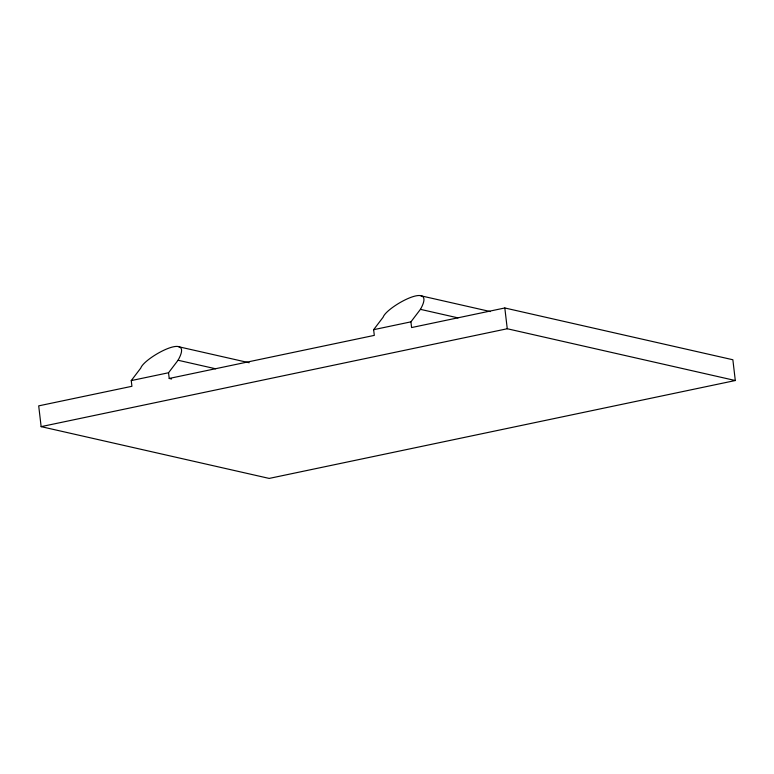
<?xml version="1.0" encoding="UTF-8"?>
<svg xmlns="http://www.w3.org/2000/svg" width="774" height="774" viewBox="0 0 774 774"><rect width="100%" height="100%" fill="white"/><g stroke="black" fill="none" stroke-linecap="round" stroke-linejoin="round"><path stroke-width="1.16" d="M178.059 360.249C195.193 329.792 144.216 357.588 140.771 368.076L131.251 380.585L131.919 386.294L38.7 405.866L41.138 426.638L269.188 478.419L735.3 380.527L732.862 359.755L504.812 307.975L411.594 327.557L410.926 321.849L420.437 309.348C437.542 278.911 386.613 306.668 383.149 317.176L373.639 329.685L374.306 335.384L169.216 378.457L168.538 372.758L178.059 360.249L215.646 368.782M131.251 380.585L168.538 372.758M373.639 329.685L410.926 321.849M41.138 426.638L507.26 328.747L735.3 380.527M420.833 295.784L490.387 311.574M420.437 309.348L458.024 317.882M178.455 346.694L249.18 362.745M169.216 378.457L171.567 378.989M504.812 307.975L507.26 328.747"/></g></svg>
